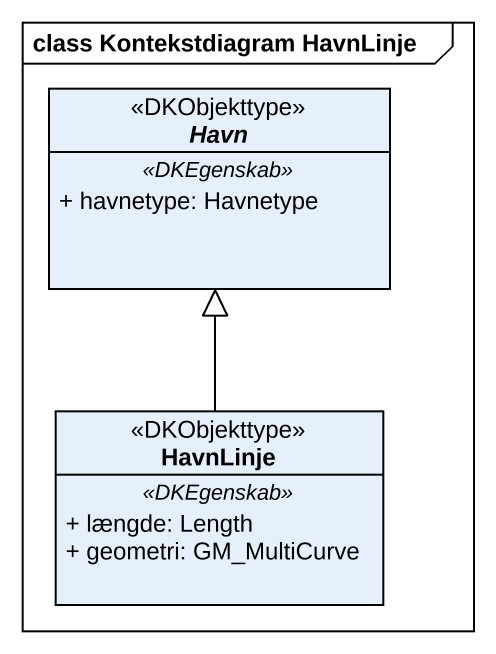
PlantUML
@startuml
mainframe class Kontekstdiagram HavnLinje
hide circle
hide empty members
skinparam classAttributeIconSize 0
abstract class Havn <<DKObjekttype>> {
  .. <<DKEgenskab>> ..
  + havnetype: Havnetype
}
class HavnLinje <<DKObjekttype>> {
  .. <<DKEgenskab>> ..
  + længde: Length
  + geometri: GM_MultiCurve
}
HavnLinje -up-|> Havn
@enduml
